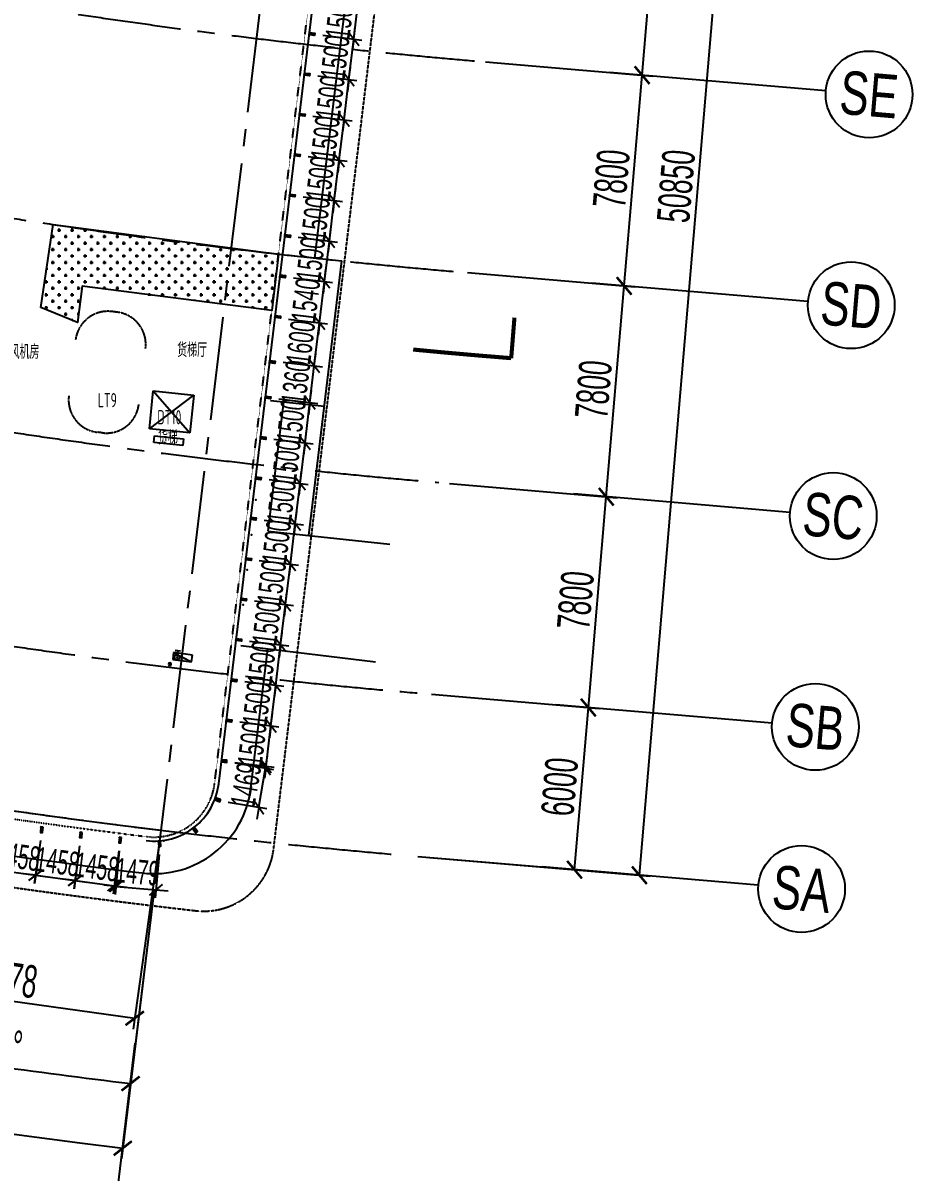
# Model space of a CAD drawing. Extents: x -668578 to 2331563, y -1202445 to 1620273.
# Drawn here: x 285044 to 317970, y 21545 to 63908 of the extents above; entities that cross this region are included whole.
import ezdxf
from ezdxf.enums import TextEntityAlignment as Align

# ---------------------------------------------------------------- set-up
doc = ezdxf.new("R2010")
doc.units = 0
for name, pattern in [('CENTER2', [28.575, 19.05, -3.175, 3.175, -3.175]), ('DASH', [0.35, 0.25, -0.1]), ('DOT2', [0.125, 0, -0.125])]:
    doc.linetypes.add(name, pattern=pattern)
doc.layers.get('0').update_dxf_attribs({"color": 8})
doc.layers.get('Defpoints').update_dxf_attribs({"color": 8})
for name, color, linetype in [('#标注', 8, 'Continuous'), ('#轴线', 8, 'CENTER2'), ('A-DIMS-150', 8, 'Continuous'), ('A-DIMS-200', 8, 'Continuous'), ('A-EVTR', 8, 'Continuous'), ('A-FLOR-OTLN', 8, 'DOT2'), ('A-HATH', 8, 'Continuous'), ('A-STRS', 8, 'Continuous'), ('A-WIND-FRAM', 8, 'Continuous'), ('DIM_SYMB', 8, 'Continuous'), ('STAIR', 8, 'Continuous'), ('外轮廓', 8, 'Continuous'), ('建-文字', 8, 'Continuous'), ('水-消防-消火栓', 8, 'Continuous'), ('水-消防-消火栓-标识', 8, 'Continuous')]:
    doc.layers.add(name, color=color, linetype=linetype)
doc.layers.add('水-修改20240624', color=8, linetype='Continuous', plot=False)
doc.styles.add('JHZX', font='jrs.shx', dxfattribs={"width": 0.6, "bigfont": 'jhz.shx'})
doc.styles.add('XD2008', font='xd-hzs.shx', dxfattribs={"width": 0.7, "bigfont": 'xd-hztxt.shx'})
doc.dimstyles.new('JZBZ-300', dxfattribs={"dimscale": 300, "dimtxt": 3, "dimasz": 1.5, "dimexe": 1, "dimexo": 1, "dimgap": 0.5, "dimtad": 1, "dimdec": 0, "dimdsep": 46, "dimtxsty": 'JHZX', "dimblk1": 'ARCHTICK', "dimblk2": 'ARCHTICK', "dimsah": 1, "dimcen": 0, "dimclrd": 1, "dimclre": 1, "dimclrt": 2, "dimazin": 2, "dimtfac": 1, "dimtdec": 0, "dimtix": 1, "dimtmove": 0, "dimatfit": 3, "dimfxl": 0, "dimtolj": 1, "dimlwd": -1, "dimlwe": -1, "dimarcsym": 0})
doc.dimstyles.new('JZBZ-400', dxfattribs={"dimscale": 400, "dimtxt": 3, "dimasz": 1.5, "dimexe": 1, "dimexo": 1, "dimgap": 0.5, "dimtad": 1, "dimdec": 0, "dimdsep": 46, "dimtxsty": 'JHZX', "dimblk1": 'ARCHTICK', "dimblk2": 'ARCHTICK', "dimsah": 1, "dimcen": 0, "dimclrd": 1, "dimclre": 1, "dimclrt": 2, "dimazin": 2, "dimtfac": 1, "dimtdec": 0, "dimtix": 1, "dimtmove": 0, "dimatfit": 3, "dimfxl": 0, "dimtolj": 1, "dimlwd": -1, "dimlwe": -1, "dimarcsym": 0})

# ---------------------------------------------------------------- blocks, each defined once
blk = doc.blocks.new('_ARCHTICK')
at = {"color": 0, "linetype": 'ByBlock', "const_width": 0.15}
blk.add_lwpolyline([(-0.5, -0.5), (0.5, 0.5)], dxfattribs=at)
blk = doc.blocks.new('*D2939')
at = {"layer": '#标注', "ltscale": 300, "transparency": 16777216}
for p, q in [((-1773, -1481), (-9342, -7863)), ((165914, -92056), (164727, -101884))]:
    blk.add_line(p, q, dxfattribs=at)
blk.add_arc((197092, 166179), 269610, 220.13382, 263.11563, dxfattribs=at)
at = {"layer": 'Defpoints', "color": 0, "ltscale": 300, "transparency": 16777216}
for p in [(197092, 166179), (-1467, -1224), (40380, -53208), (165962, -91659)]:
    blk.add_point(p, dxfattribs=at)
at = {"layer": '#标注', "ltscale": 300, "transparency": 16777216, "xscale": 600, "yscale": 600, "zscale": 600}
for p, rotation in [((-9036, -7605), 130.1338192809485), ((164775, -101487), 353.1156299250187)]:
    blk.add_blockref('_ARCHTICK', p, dxfattribs=dict(at, rotation=rotation))
at = {"layer": '#标注', "ltscale": 300, "transparency": 16777216, "insert": (69342, -70334), "char_height": 1200, "attachment_point": 5, "rotation": 331.6247, "style": 'JHZX'}
blk.add_mtext('\\A1;42.98°', dxfattribs=at)
blk = doc.blocks.new('*D2966')
at = {"layer": '#标注', "ltscale": 300, "transparency": 16777216}
for p, q in [((155745, -90624), (154553, -98028)), ((165914, -92056), (165015, -99502))]:
    blk.add_line(p, q, dxfattribs=at)
blk.add_arc((197092, 166179), 267210, 260.85343, 263.11563, dxfattribs=at)
at = {"layer": 'Defpoints', "color": 0, "ltscale": 300, "transparency": 16777216}
for p in [(197092, 166179), (155808, -90229), (165962, -91659), (158092, -98170)]:
    blk.add_point(p, dxfattribs=at)
at = {"layer": '#标注', "ltscale": 300, "transparency": 16777216, "xscale": 600, "yscale": 600, "zscale": 600}
for p, rotation in [((154616, -97633), 170.8534291851971), ((165063, -99104), 353.1156299250185)]:
    blk.add_blockref('_ARCHTICK', p, dxfattribs=dict(at, rotation=rotation))
at = {"layer": '#标注', "ltscale": 300, "transparency": 16777216, "insert": (159944, -97628), "char_height": 1200, "attachment_point": 5, "rotation": 351.9845, "style": 'JHZX'}
blk.add_mtext('\\A1;2.26°', dxfattribs=at)
blk = doc.blocks.new('*D2975')
at = {"layer": '#标注', "ltscale": 300, "transparency": 16777216}
for p, q in [((179960, -40061), (188529, -40789)), ((183823, -91423), (188130, -40755)), ((175652, -90728), (184221, -91457))]:
    blk.add_line(p, q, dxfattribs=at)
at = {"layer": 'Defpoints', "color": 0, "ltscale": 300, "transparency": 16777216}
for p in [(179561, -40027), (188130, -40755), (175254, -90694)]:
    blk.add_point(p, dxfattribs=at)
at = {"layer": '#标注', "ltscale": 300, "transparency": 16777216, "xscale": 600, "yscale": 600, "zscale": 600}
for p, rotation in [((188130, -40755), 85.14058418481615), ((183823, -91423), 265.1405841848161)]:
    blk.add_blockref('_ARCHTICK', p, dxfattribs=dict(at, rotation=rotation))
at = {"layer": '#标注', "ltscale": 300, "transparency": 16777216, "insert": (185179, -66021), "char_height": 1200, "attachment_point": 5, "rotation": 85.1406, "style": 'JHZX'}
blk.add_mtext('\\A1;50850', dxfattribs=at)
blk = doc.blocks.new('*D2951')
at = {"layer": '#标注', "ltscale": 300, "transparency": 16777216}
for p, q in [((176160, -84750), (182338, -85275)), ((181431, -91219), (181940, -85241)), ((175652, -90728), (181830, -91253))]:
    blk.add_line(p, q, dxfattribs=at)
at = {"layer": 'Defpoints', "color": 0, "ltscale": 300, "transparency": 16777216}
for p in [(175762, -84716), (181940, -85241), (175254, -90694)]:
    blk.add_point(p, dxfattribs=at)
at = {"layer": '#标注', "ltscale": 300, "transparency": 16777216, "xscale": 600, "yscale": 600, "zscale": 600}
for p, rotation in [((181940, -85241), 85.14058418481497), ((181431, -91219), 265.1405841848149)]:
    blk.add_blockref('_ARCHTICK', p, dxfattribs=dict(at, rotation=rotation))
at = {"layer": '#标注', "ltscale": 300, "transparency": 16777216, "insert": (180888, -88162), "char_height": 1200, "attachment_point": 5, "rotation": 85.1406, "style": 'JHZX'}
blk.add_mtext('\\A1;6000', dxfattribs=at)
blk = doc.blocks.new('*D2952')
at = {"layer": '#标注', "ltscale": 300, "transparency": 16777216}
for p, q in [((176821, -76978), (182999, -77503)), ((181940, -85241), (182600, -77469)), ((176160, -84750), (182338, -85275))]:
    blk.add_line(p, q, dxfattribs=at)
at = {"layer": 'Defpoints', "color": 0, "ltscale": 300, "transparency": 16777216}
for p in [(176423, -76944), (182600, -77469), (175762, -84716)]:
    blk.add_point(p, dxfattribs=at)
at = {"layer": '#标注', "ltscale": 300, "transparency": 16777216, "xscale": 600, "yscale": 600, "zscale": 600}
for p, rotation in [((182600, -77469), 85.14058418481686), ((181940, -85241), 265.1405841848168)]:
    blk.add_blockref('_ARCHTICK', p, dxfattribs=dict(at, rotation=rotation))
at = {"layer": '#标注', "ltscale": 300, "transparency": 16777216, "insert": (181473, -81287), "char_height": 1200, "attachment_point": 5, "rotation": 85.1406, "style": 'JHZX'}
blk.add_mtext('\\A1;7800', dxfattribs=at)
blk = doc.blocks.new('*D2953')
at = {"layer": '#标注', "ltscale": 300, "transparency": 16777216}
for p, q in [((177482, -69206), (183660, -69731)), ((182600, -77469), (183261, -69697)), ((176821, -76978), (182999, -77503))]:
    blk.add_line(p, q, dxfattribs=at)
at = {"layer": 'Defpoints', "color": 0, "ltscale": 300, "transparency": 16777216}
for p in [(177083, -69172), (183261, -69697), (176423, -76944)]:
    blk.add_point(p, dxfattribs=at)
at = {"layer": '#标注', "ltscale": 300, "transparency": 16777216, "xscale": 600, "yscale": 600, "zscale": 600}
for p, rotation in [((183261, -69697), 85.1405841848153), ((182600, -77469), 265.1405841848153)]:
    blk.add_blockref('_ARCHTICK', p, dxfattribs=dict(at, rotation=rotation))
at = {"layer": '#标注', "ltscale": 300, "transparency": 16777216, "insert": (182134, -73515), "char_height": 1200, "attachment_point": 5, "rotation": 85.1406, "style": 'JHZX'}
blk.add_mtext('\\A1;7800', dxfattribs=at)
blk = doc.blocks.new('*D2954')
at = {"layer": '#标注', "ltscale": 300, "transparency": 16777216}
for p, q in [((178143, -61434), (184320, -61959)), ((183261, -69697), (183922, -61925)), ((177482, -69206), (183660, -69731))]:
    blk.add_line(p, q, dxfattribs=at)
at = {"layer": 'Defpoints', "color": 0, "ltscale": 300, "transparency": 16777216}
for p in [(177744, -61400), (183922, -61925), (177083, -69172)]:
    blk.add_point(p, dxfattribs=at)
at = {"layer": '#标注', "ltscale": 300, "transparency": 16777216, "xscale": 600, "yscale": 600, "zscale": 600}
for p, rotation in [((183922, -61925), 85.14058418481672), ((183261, -69697), 265.1405841848167)]:
    blk.add_blockref('_ARCHTICK', p, dxfattribs=dict(at, rotation=rotation))
at = {"layer": '#标注', "ltscale": 300, "transparency": 16777216, "insert": (182794, -65743), "char_height": 1200, "attachment_point": 5, "rotation": 85.1406, "style": 'JHZX'}
blk.add_mtext('\\A1;7800', dxfattribs=at)
blk = doc.blocks.new('*D2955')
at = {"layer": '#标注', "ltscale": 300, "transparency": 16777216}
for p, q in [((178803, -53662), (184981, -54187)), ((183922, -61925), (184583, -54153)), ((178143, -61434), (184320, -61959))]:
    blk.add_line(p, q, dxfattribs=at)
at = {"layer": 'Defpoints', "color": 0, "ltscale": 300, "transparency": 16777216}
for p in [(178405, -53628), (184583, -54153), (177744, -61400)]:
    blk.add_point(p, dxfattribs=at)
at = {"layer": '#标注', "ltscale": 300, "transparency": 16777216, "xscale": 600, "yscale": 600, "zscale": 600}
for p, rotation in [((184583, -54153), 85.14058418481656), ((183922, -61925), 265.1405841848165)]:
    blk.add_blockref('_ARCHTICK', p, dxfattribs=dict(at, rotation=rotation))
at = {"layer": '#标注', "ltscale": 300, "transparency": 16777216, "insert": (183455, -57971), "char_height": 1200, "attachment_point": 5, "rotation": 85.1406, "style": 'JHZX'}
blk.add_mtext('\\A1;7800', dxfattribs=at)
blk = doc.blocks.new('*U2924')
at = {"linetype": 'ByBlock'}
blk.add_line((0, -20), (0, 0), dxfattribs=at)
blk.add_circle((0, -24), 4, dxfattribs=at)
at = {"color": 253, "linetype": 'ByBlock', "style": 'JHZX', "width": 0.75}
blk.add_attdef('AXES', text='', height=4, dxfattribs=at).set_placement((0, -24), align=Align.MIDDLE_CENTER)
blk = doc.blocks.new('*U2976')
at = {"linetype": 'ByBlock'}
blk.add_line((20, 0), (0, 0), dxfattribs=at)
blk.add_circle((24, 0), 4, dxfattribs=at)
at = {"color": 253, "linetype": 'ByBlock', "style": 'JHZX', "width": 0.75}
blk.add_attdef('AXES', text='', height=4, dxfattribs=at).set_placement((24, 0), align=Align.MIDDLE_CENTER)
blk = doc.blocks.new('*D3016')
at = {"layer": '#标注', "transparency": 16777216}
for p, q in [((1554, -79823), (577, -86758)), ((11632, -81243), (10656, -88177)), ((633, -86362), (10712, -87781))]:
    blk.add_line(p, q, dxfattribs=at)
at = {"layer": 'Defpoints', "color": 0, "transparency": 16777216}
for p in [(1609, -79427), (11688, -80847), (10712, -87781)]:
    blk.add_point(p, dxfattribs=at)
at = {"layer": '#标注', "transparency": 16777216, "xscale": 600, "yscale": 600, "zscale": 600}
for p, rotation in [((633, -86362), 171.9845309758425), ((10712, -87781), 351.9845309758425)]:
    blk.add_blockref('_ARCHTICK', p, dxfattribs=dict(at, rotation=rotation))
at = {"layer": '#标注', "transparency": 16777216, "insert": (5784, -86279), "char_height": 1200, "attachment_point": 5, "rotation": 351.9845, "style": 'JHZX'}
blk.add_mtext('\\A1;10178', dxfattribs=at)
blk = doc.blocks.new('*D2756')
at = {"layer": '#标注', "color": 1, "ltscale": 300, "transparency": 16777216}
for p, q in [((284241, 33969), (284019, 32391)), ((285685, 33766), (285462, 32188)), ((284061, 32688), (283615, 32751)), ((284061, 32688), (285504, 32485)), ((285504, 32485), (285950, 32422))]:
    blk.add_line(p, q, dxfattribs=at)
at = {"layer": 'Defpoints', "color": 0, "ltscale": 300, "transparency": 16777216}
for p in [(284283, 34266), (285726, 34063), (285504, 32485)]:
    blk.add_point(p, dxfattribs=at)
at = {"layer": '#标注', "color": 1, "ltscale": 300, "transparency": 16777216, "xscale": 450, "yscale": 450, "zscale": 450}
for p, rotation in [((284061, 32688), 351.9849536487006), ((285504, 32485), 171.9849536487006)]:
    blk.add_blockref('_ARCHTICK', p, dxfattribs=dict(at, rotation=rotation))
at = {"layer": '#标注', "color": 2, "ltscale": 300, "transparency": 16777216, "insert": (284866, 33181), "char_height": 900, "attachment_point": 5, "rotation": 351.985, "style": 'JHZX'}
blk.add_mtext('\\A1;1458', dxfattribs=at)
blk = doc.blocks.new('*D2757')
at = {"layer": '#标注', "color": 1, "ltscale": 300, "transparency": 16777216}
for p, q in [((285687, 33766), (285473, 32186)), ((287131, 33571), (286918, 31991)), ((285513, 32484), (285067, 32544)), ((285513, 32484), (286958, 32289)), ((286958, 32289), (287404, 32228))]:
    blk.add_line(p, q, dxfattribs=at)
at = {"layer": 'Defpoints', "color": 0, "ltscale": 300, "transparency": 16777216}
for p in [(285727, 34063), (287171, 33868), (286958, 32289)]:
    blk.add_point(p, dxfattribs=at)
at = {"layer": '#标注', "color": 1, "ltscale": 300, "transparency": 16777216, "xscale": 450, "yscale": 450, "zscale": 450}
for p, rotation in [((285513, 32484), 352.308177332446), ((286958, 32289), 172.308177332446)]:
    blk.add_blockref('_ARCHTICK', p, dxfattribs=dict(at, rotation=rotation))
at = {"layer": '#标注', "color": 2, "ltscale": 300, "transparency": 16777216, "insert": (286316, 32981), "char_height": 900, "attachment_point": 5, "rotation": 352.3082, "style": 'JHZX'}
blk.add_mtext('\\A1;1458', dxfattribs=at)
blk = doc.blocks.new('*D2758')
at = {"layer": '#标注', "color": 1, "ltscale": 300, "transparency": 16777216}
for p, q in [((287133, 33571), (286929, 31990)), ((288579, 33384), (288374, 31803)), ((286967, 32287), (286521, 32345)), ((286967, 32287), (288413, 32100)), ((288413, 32100), (288859, 32043))]:
    blk.add_line(p, q, dxfattribs=at)
at = {"layer": 'Defpoints', "color": 0, "ltscale": 300, "transparency": 16777216}
for p in [(287172, 33868), (288617, 33681), (288413, 32100)]:
    blk.add_point(p, dxfattribs=at)
at = {"layer": '#标注', "color": 1, "ltscale": 300, "transparency": 16777216, "xscale": 450, "yscale": 450, "zscale": 450}
for p, rotation in [((286967, 32287), 352.6314010161909), ((288413, 32100), 172.6314010161909)]:
    blk.add_blockref('_ARCHTICK', p, dxfattribs=dict(at, rotation=rotation))
at = {"layer": '#标注', "color": 2, "ltscale": 300, "transparency": 16777216, "insert": (287767, 32789), "char_height": 900, "attachment_point": 5, "rotation": 352.6314, "style": 'JHZX'}
blk.add_mtext('\\A1;1458', dxfattribs=at)
blk = doc.blocks.new('*D2759')
at = {"layer": '#标注', "color": 1, "ltscale": 300, "transparency": 16777216}
for p, q in [((288589, 33383), (288449, 31777)), ((290062, 33254), (289922, 31649)), ((288475, 32076), (288026, 32115)), ((288475, 32076), (289948, 31948)), ((289948, 31948), (290396, 31909))]:
    blk.add_line(p, q, dxfattribs=at)
at = {"layer": 'Defpoints', "color": 0, "ltscale": 300, "transparency": 16777216}
for p in [(288615, 33681), (290088, 33553), (289948, 31948)]:
    blk.add_point(p, dxfattribs=at)
at = {"layer": '#标注', "color": 1, "ltscale": 300, "transparency": 16777216, "xscale": 450, "yscale": 450, "zscale": 450}
for p, rotation in [((288475, 32076), 355.0111843955185), ((289948, 31948), 175.0111843955184)]:
    blk.add_blockref('_ARCHTICK', p, dxfattribs=dict(at, rotation=rotation))
at = {"layer": '#标注', "color": 2, "ltscale": 300, "transparency": 16777216, "insert": (289263, 32610), "char_height": 900, "attachment_point": 5, "rotation": 355.0112, "style": 'JHZX'}
blk.add_mtext('\\A1;1479', dxfattribs=at)
blk = doc.blocks.new('*D2762')
at = {"layer": '#标注', "color": 1, "ltscale": 300, "transparency": 16777216}
for p, q in [((293985, 36440), (294061, 36884)), ((292857, 36633), (294281, 36390)), ((293738, 34992), (293985, 36440)), ((292609, 35186), (294033, 34942)), ((293738, 34992), (293662, 34549))]:
    blk.add_line(p, q, dxfattribs=at)
at = {"layer": 'Defpoints', "color": 0, "ltscale": 300, "transparency": 16777216}
for p in [(292561, 36684), (293985, 36440), (292313, 35236)]:
    blk.add_point(p, dxfattribs=at)
at = {"layer": '#标注', "color": 1, "ltscale": 300, "transparency": 16777216, "xscale": 450, "yscale": 450, "zscale": 450}
for p, rotation in [((293985, 36440), 260.2883181062754), ((293738, 34992), 80.28831810627541)]:
    blk.add_blockref('_ARCHTICK', p, dxfattribs=dict(at, rotation=rotation))
at = {"layer": '#标注', "color": 2, "ltscale": 300, "transparency": 16777216, "insert": (293270, 35817), "char_height": 900, "attachment_point": 5, "rotation": 80.2883, "style": 'JHZX'}
blk.add_mtext('\\A1;1469', dxfattribs=at)
blk = doc.blocks.new('*D2763')
at = {"layer": '#标注', "color": 1, "ltscale": 300, "transparency": 16777216}
for p, q in [((293039, 38137), (294482, 37963)), ((294185, 37999), (294239, 38445)), ((294005, 36510), (294185, 37999)), ((292859, 36648), (294303, 36474)), ((294005, 36510), (293951, 36063))]:
    blk.add_line(p, q, dxfattribs=at)
at = {"layer": 'Defpoints', "color": 0, "ltscale": 300, "transparency": 16777216}
for p in [(292741, 38173), (294185, 37999), (292561, 36684)]:
    blk.add_point(p, dxfattribs=at)
at = {"layer": '#标注', "color": 1, "ltscale": 300, "transparency": 16777216, "xscale": 450, "yscale": 450, "zscale": 450}
for p, rotation in [((294185, 37999), 263.1156299277422), ((294005, 36510), 83.11562992774219)]:
    blk.add_blockref('_ARCHTICK', p, dxfattribs=dict(at, rotation=rotation))
at = {"layer": '#标注', "color": 2, "ltscale": 300, "transparency": 16777216, "insert": (293499, 37326), "char_height": 900, "attachment_point": 5, "rotation": 83.1156, "style": 'JHZX'}
blk.add_mtext('\\A1;1500', dxfattribs=at)
blk = doc.blocks.new('*D2764')
at = {"layer": '#标注', "color": 1, "ltscale": 300, "transparency": 16777216}
for p, q in [((294364, 39488), (294418, 39935)), ((293218, 39626), (294662, 39452)), ((294185, 37999), (294364, 39488)), ((293039, 38137), (294482, 37963)), ((294185, 37999), (294131, 37552))]:
    blk.add_line(p, q, dxfattribs=at)
at = {"layer": 'Defpoints', "color": 0, "ltscale": 300, "transparency": 16777216}
for p in [(292921, 39662), (294364, 39488), (292741, 38173)]:
    blk.add_point(p, dxfattribs=at)
at = {"layer": '#标注', "color": 1, "ltscale": 300, "transparency": 16777216, "xscale": 450, "yscale": 450, "zscale": 450}
for p, rotation in [((294364, 39488), 263.1156299277422), ((294185, 37999), 83.11562992774219)]:
    blk.add_blockref('_ARCHTICK', p, dxfattribs=dict(at, rotation=rotation))
at = {"layer": '#标注', "color": 2, "ltscale": 300, "transparency": 16777216, "insert": (293679, 38815), "char_height": 900, "attachment_point": 5, "rotation": 83.1156, "style": 'JHZX'}
blk.add_mtext('\\A1;1500', dxfattribs=at)
blk = doc.blocks.new('*D2765')
at = {"layer": '#标注', "color": 1, "ltscale": 300, "transparency": 16777216}
for p, q in [((293398, 41115), (294842, 40941)), ((294544, 40977), (294598, 41424)), ((294364, 39488), (294544, 40977)), ((293218, 39626), (294662, 39452)), ((294364, 39488), (294311, 39041))]:
    blk.add_line(p, q, dxfattribs=at)
at = {"layer": 'Defpoints', "color": 0, "ltscale": 300, "transparency": 16777216}
for p in [(293100, 41151), (294544, 40977), (292921, 39662)]:
    blk.add_point(p, dxfattribs=at)
at = {"layer": '#标注', "color": 1, "ltscale": 300, "transparency": 16777216, "xscale": 450, "yscale": 450, "zscale": 450}
for p, rotation in [((294544, 40977), 263.1156299277422), ((294364, 39488), 83.11562992774219)]:
    blk.add_blockref('_ARCHTICK', p, dxfattribs=dict(at, rotation=rotation))
at = {"layer": '#标注', "color": 2, "ltscale": 300, "transparency": 16777216, "insert": (293859, 40304), "char_height": 900, "attachment_point": 5, "rotation": 83.1156, "style": 'JHZX'}
blk.add_mtext('\\A1;1500', dxfattribs=at)
blk = doc.blocks.new('*D2766')
at = {"layer": '#标注', "color": 1, "ltscale": 300, "transparency": 16777216}
for p, q in [((294724, 42466), (294778, 42913)), ((293578, 42605), (295022, 42430)), ((294544, 40977), (294724, 42466)), ((293398, 41115), (294842, 40941)), ((294544, 40977), (294490, 40530))]:
    blk.add_line(p, q, dxfattribs=at)
at = {"layer": 'Defpoints', "color": 0, "ltscale": 300, "transparency": 16777216}
for p in [(293280, 42641), (294724, 42466), (293100, 41151)]:
    blk.add_point(p, dxfattribs=at)
at = {"layer": '#标注', "color": 1, "ltscale": 300, "transparency": 16777216, "xscale": 450, "yscale": 450, "zscale": 450}
for p, rotation in [((294724, 42466), 263.1156299277422), ((294544, 40977), 83.11562992774219)]:
    blk.add_blockref('_ARCHTICK', p, dxfattribs=dict(at, rotation=rotation))
at = {"layer": '#标注', "color": 2, "ltscale": 300, "transparency": 16777216, "insert": (294038, 41794), "char_height": 900, "attachment_point": 5, "rotation": 83.1156, "style": 'JHZX'}
blk.add_mtext('\\A1;1500', dxfattribs=at)
blk = doc.blocks.new('*D2767')
at = {"layer": '#标注', "color": 1, "ltscale": 300, "transparency": 16777216}
for p, q in [((293758, 44094), (295202, 43920)), ((294904, 43955), (294958, 44402)), ((294724, 42466), (294904, 43955)), ((293578, 42605), (295022, 42430)), ((294724, 42466), (294670, 42020))]:
    blk.add_line(p, q, dxfattribs=at)
at = {"layer": 'Defpoints', "color": 0, "ltscale": 300, "transparency": 16777216}
for p in [(293460, 44130), (294904, 43955), (293280, 42641)]:
    blk.add_point(p, dxfattribs=at)
at = {"layer": '#标注', "color": 1, "ltscale": 300, "transparency": 16777216, "xscale": 450, "yscale": 450, "zscale": 450}
for p, rotation in [((294904, 43955), 263.1156299277422), ((294724, 42466), 83.11562992774219)]:
    blk.add_blockref('_ARCHTICK', p, dxfattribs=dict(at, rotation=rotation))
at = {"layer": '#标注', "color": 2, "ltscale": 300, "transparency": 16777216, "insert": (294218, 43283), "char_height": 900, "attachment_point": 5, "rotation": 83.1156, "style": 'JHZX'}
blk.add_mtext('\\A1;1500', dxfattribs=at)
blk = doc.blocks.new('*D2768')
at = {"layer": '#标注', "color": 1, "ltscale": 300, "transparency": 16777216}
for p, q in [((295084, 45445), (295138, 45891)), ((293938, 45583), (295381, 45409)), ((294904, 43955), (295084, 45445)), ((293758, 44094), (295202, 43920)), ((294904, 43955), (294850, 43509))]:
    blk.add_line(p, q, dxfattribs=at)
at = {"layer": 'Defpoints', "color": 0, "ltscale": 300, "transparency": 16777216}
for p in [(293640, 45619), (295084, 45445), (293460, 44130)]:
    blk.add_point(p, dxfattribs=at)
at = {"layer": '#标注', "color": 1, "ltscale": 300, "transparency": 16777216, "xscale": 450, "yscale": 450, "zscale": 450}
for p, rotation in [((295084, 45445), 263.1156299277422), ((294904, 43955), 83.11562992774219)]:
    blk.add_blockref('_ARCHTICK', p, dxfattribs=dict(at, rotation=rotation))
at = {"layer": '#标注', "color": 2, "ltscale": 300, "transparency": 16777216, "insert": (294398, 44772), "char_height": 900, "attachment_point": 5, "rotation": 83.1156, "style": 'JHZX'}
blk.add_mtext('\\A1;1500', dxfattribs=at)
blk = doc.blocks.new('*D2769')
at = {"layer": '#标注', "color": 1, "ltscale": 300, "transparency": 16777216}
for p, q in [((294117, 47072), (295561, 46898)), ((295263, 46934), (295317, 47381)), ((295084, 45445), (295263, 46934)), ((293938, 45583), (295381, 45409)), ((295084, 45445), (295030, 44998))]:
    blk.add_line(p, q, dxfattribs=at)
at = {"layer": 'Defpoints', "color": 0, "ltscale": 300, "transparency": 16777216}
for p in [(293820, 47108), (295263, 46934), (293640, 45619)]:
    blk.add_point(p, dxfattribs=at)
at = {"layer": '#标注', "color": 1, "ltscale": 300, "transparency": 16777216, "xscale": 450, "yscale": 450, "zscale": 450}
for p, rotation in [((295263, 46934), 263.1156299277422), ((295084, 45445), 83.11562992774219)]:
    blk.add_blockref('_ARCHTICK', p, dxfattribs=dict(at, rotation=rotation))
at = {"layer": '#标注', "color": 2, "ltscale": 300, "transparency": 16777216, "insert": (294578, 46261), "char_height": 900, "attachment_point": 5, "rotation": 83.1156, "style": 'JHZX'}
blk.add_mtext('\\A1;1500', dxfattribs=at)
blk = doc.blocks.new('*D2770')
at = {"layer": '#标注', "color": 1, "ltscale": 300, "transparency": 16777216}
for p, q in [((295443, 48423), (295497, 48870)), ((294297, 48561), (295741, 48387)), ((295263, 46934), (295443, 48423)), ((294117, 47072), (295561, 46898)), ((295263, 46934), (295210, 46487))]:
    blk.add_line(p, q, dxfattribs=at)
at = {"layer": 'Defpoints', "color": 0, "ltscale": 300, "transparency": 16777216}
for p in [(293999, 48597), (295443, 48423), (293820, 47108)]:
    blk.add_point(p, dxfattribs=at)
at = {"layer": '#标注', "color": 1, "ltscale": 300, "transparency": 16777216, "xscale": 450, "yscale": 450, "zscale": 450}
for p, rotation in [((295443, 48423), 263.1156299277422), ((295263, 46934), 83.11562992774219)]:
    blk.add_blockref('_ARCHTICK', p, dxfattribs=dict(at, rotation=rotation))
at = {"layer": '#标注', "color": 2, "ltscale": 300, "transparency": 16777216, "insert": (294758, 47750), "char_height": 900, "attachment_point": 5, "rotation": 83.1156, "style": 'JHZX'}
blk.add_mtext('\\A1;1500', dxfattribs=at)
blk = doc.blocks.new('*D2771')
at = {"layer": '#标注', "color": 1, "ltscale": 300, "transparency": 16777216}
for p, q in [((294477, 50051), (295921, 49876)), ((295623, 49912), (295677, 50359)), ((295443, 48423), (295623, 49912)), ((294297, 48561), (295741, 48387)), ((295443, 48423), (295389, 47976))]:
    blk.add_line(p, q, dxfattribs=at)
at = {"layer": 'Defpoints', "color": 0, "ltscale": 300, "transparency": 16777216}
for p in [(294179, 50087), (295623, 49912), (293999, 48597)]:
    blk.add_point(p, dxfattribs=at)
at = {"layer": '#标注', "color": 1, "ltscale": 300, "transparency": 16777216, "xscale": 450, "yscale": 450, "zscale": 450}
for p, rotation in [((295623, 49912), 263.1156299277422), ((295443, 48423), 83.11562992774219)]:
    blk.add_blockref('_ARCHTICK', p, dxfattribs=dict(at, rotation=rotation))
at = {"layer": '#标注', "color": 2, "ltscale": 300, "transparency": 16777216, "insert": (294937, 49240), "char_height": 900, "attachment_point": 5, "rotation": 83.1156, "style": 'JHZX'}
blk.add_mtext('\\A1;1500', dxfattribs=at)
blk = doc.blocks.new('*D2772')
at = {"layer": '#标注', "color": 1, "ltscale": 300, "transparency": 16777216}
for p, q in [((295786, 51263), (295840, 51709)), ((294640, 51401), (296084, 51227)), ((295623, 49912), (295786, 51263)), ((294477, 50051), (295921, 49876)), ((295623, 49912), (295569, 49465))]:
    blk.add_line(p, q, dxfattribs=at)
at = {"layer": 'Defpoints', "color": 0, "ltscale": 300, "transparency": 16777216}
for p in [(294342, 51437), (295786, 51263), (294179, 50087)]:
    blk.add_point(p, dxfattribs=at)
at = {"layer": '#标注', "color": 1, "ltscale": 300, "transparency": 16777216, "xscale": 450, "yscale": 450, "zscale": 450}
for p, rotation in [((295786, 51263), 263.1156299280182), ((295623, 49912), 83.11562992801821)]:
    blk.add_blockref('_ARCHTICK', p, dxfattribs=dict(at, rotation=rotation))
at = {"layer": '#标注', "color": 2, "ltscale": 300, "transparency": 16777216, "insert": (295109, 50659), "char_height": 900, "attachment_point": 5, "rotation": 83.1156, "style": 'JHZX'}
blk.add_mtext('\\A1;1360', dxfattribs=at)
blk = doc.blocks.new('*D2773')
at = {"layer": '#标注', "color": 1, "ltscale": 300, "transparency": 16777216}
for p, q in [((294832, 52989), (296276, 52815)), ((295786, 51262), (295978, 52851)), ((294640, 51401), (296084, 51227))]:
    blk.add_line(p, q, dxfattribs=at)
at = {"layer": 'Defpoints', "color": 0, "ltscale": 300, "transparency": 16777216}
for p in [(294534, 53025), (295978, 52851), (294342, 51437)]:
    blk.add_point(p, dxfattribs=at)
at = {"layer": '#标注', "color": 1, "ltscale": 300, "transparency": 16777216, "xscale": 450, "yscale": 450, "zscale": 450}
for p, rotation in [((295978, 52851), 83.1142099256178), ((295786, 51262), 263.1142099256178)]:
    blk.add_blockref('_ARCHTICK', p, dxfattribs=dict(at, rotation=rotation))
at = {"layer": '#标注', "color": 2, "ltscale": 300, "transparency": 16777216, "insert": (295286, 52129), "char_height": 900, "attachment_point": 5, "rotation": 83.1142, "style": 'JHZX'}
blk.add_mtext('\\A1;1600', dxfattribs=at)
blk = doc.blocks.new('*D2774')
at = {"layer": '#标注', "color": 1, "ltscale": 300, "transparency": 16777216}
for p, q in [((296162, 54380), (296216, 54827)), ((295016, 54518), (296460, 54344)), ((295978, 52851), (296162, 54380)), ((294832, 52989), (296276, 52815)), ((295978, 52851), (295924, 52404))]:
    blk.add_line(p, q, dxfattribs=at)
at = {"layer": 'Defpoints', "color": 0, "ltscale": 300, "transparency": 16777216}
for p in [(294719, 54554), (296162, 54380), (294534, 53025)]:
    blk.add_point(p, dxfattribs=at)
at = {"layer": '#标注', "color": 1, "ltscale": 300, "transparency": 16777216, "xscale": 450, "yscale": 450, "zscale": 450}
for p, rotation in [((296162, 54380), 263.1171053504258), ((295978, 52851), 83.11710535042582)]:
    blk.add_blockref('_ARCHTICK', p, dxfattribs=dict(at, rotation=rotation))
at = {"layer": '#标注', "color": 2, "ltscale": 300, "transparency": 16777216, "insert": (295474, 53687), "char_height": 900, "attachment_point": 5, "rotation": 83.1171, "style": 'JHZX'}
blk.add_mtext('\\A1;1540', dxfattribs=at)
blk = doc.blocks.new('*D2775')
at = {"layer": '#标注', "color": 1, "ltscale": 300, "transparency": 16777216}
for p, q in [((295196, 56007), (296640, 55833)), ((296342, 55869), (296396, 56316)), ((296162, 54380), (296342, 55869)), ((295016, 54518), (296460, 54344)), ((296162, 54380), (296108, 53933))]:
    blk.add_line(p, q, dxfattribs=at)
at = {"layer": 'Defpoints', "color": 0, "ltscale": 300, "transparency": 16777216}
for p in [(294898, 56043), (296342, 55869), (294719, 54554)]:
    blk.add_point(p, dxfattribs=at)
at = {"layer": '#标注', "color": 1, "ltscale": 300, "transparency": 16777216, "xscale": 450, "yscale": 450, "zscale": 450}
for p, rotation in [((296342, 55869), 263.1156299277422), ((296162, 54380), 83.11562992774219)]:
    blk.add_blockref('_ARCHTICK', p, dxfattribs=dict(at, rotation=rotation))
at = {"layer": '#标注', "color": 2, "ltscale": 300, "transparency": 16777216, "insert": (295657, 55196), "char_height": 900, "attachment_point": 5, "rotation": 83.1156, "style": 'JHZX'}
blk.add_mtext('\\A1;1500', dxfattribs=at)
blk = doc.blocks.new('*D2776')
at = {"layer": '#标注', "color": 1, "ltscale": 300, "transparency": 16777216}
for p, q in [((296522, 57358), (296576, 57805)), ((295376, 57497), (296820, 57322)), ((296342, 55869), (296522, 57358)), ((295196, 56007), (296640, 55833)), ((296342, 55869), (296288, 55422))]:
    blk.add_line(p, q, dxfattribs=at)
at = {"layer": 'Defpoints', "color": 0, "ltscale": 300, "transparency": 16777216}
for p in [(295078, 57532), (296522, 57358), (294898, 56043)]:
    blk.add_point(p, dxfattribs=at)
at = {"layer": '#标注', "color": 1, "ltscale": 300, "transparency": 16777216, "xscale": 450, "yscale": 450, "zscale": 450}
for p, rotation in [((296522, 57358), 263.1156299277422), ((296342, 55869), 83.11562992774219)]:
    blk.add_blockref('_ARCHTICK', p, dxfattribs=dict(at, rotation=rotation))
at = {"layer": '#标注', "color": 2, "ltscale": 300, "transparency": 16777216, "insert": (295836, 56685), "char_height": 900, "attachment_point": 5, "rotation": 83.1156, "style": 'JHZX'}
blk.add_mtext('\\A1;1500', dxfattribs=at)
blk = doc.blocks.new('*D2777')
at = {"layer": '#标注', "color": 1, "ltscale": 300, "transparency": 16777216}
for p, q in [((295556, 58986), (297000, 58811)), ((296702, 58847), (296756, 59294)), ((296522, 57358), (296702, 58847)), ((295376, 57497), (296820, 57322)), ((296522, 57358), (296468, 56911))]:
    blk.add_line(p, q, dxfattribs=at)
at = {"layer": 'Defpoints', "color": 0, "ltscale": 300, "transparency": 16777216}
for p in [(295258, 59022), (296702, 58847), (295078, 57532)]:
    blk.add_point(p, dxfattribs=at)
at = {"layer": '#标注', "color": 1, "ltscale": 300, "transparency": 16777216, "xscale": 450, "yscale": 450, "zscale": 450}
for p, rotation in [((296702, 58847), 263.1156299277422), ((296522, 57358), 83.11562992774219)]:
    blk.add_blockref('_ARCHTICK', p, dxfattribs=dict(at, rotation=rotation))
at = {"layer": '#标注', "color": 2, "ltscale": 300, "transparency": 16777216, "insert": (296016, 58175), "char_height": 900, "attachment_point": 5, "rotation": 83.1156, "style": 'JHZX'}
blk.add_mtext('\\A1;1500', dxfattribs=at)
blk = doc.blocks.new('*D2778')
at = {"layer": '#标注', "color": 1, "ltscale": 300, "transparency": 16777216}
for p, q in [((296882, 60337), (296936, 60783)), ((295736, 60475), (297179, 60301)), ((296702, 58847), (296882, 60337)), ((295556, 58986), (297000, 58811)), ((296702, 58847), (296648, 58401))]:
    blk.add_line(p, q, dxfattribs=at)
at = {"layer": 'Defpoints', "color": 0, "ltscale": 300, "transparency": 16777216}
for p in [(295438, 60511), (296882, 60337), (295258, 59022)]:
    blk.add_point(p, dxfattribs=at)
at = {"layer": '#标注', "color": 1, "ltscale": 300, "transparency": 16777216, "xscale": 450, "yscale": 450, "zscale": 450}
for p, rotation in [((296882, 60337), 263.1156299277422), ((296702, 58847), 83.11562992774219)]:
    blk.add_blockref('_ARCHTICK', p, dxfattribs=dict(at, rotation=rotation))
at = {"layer": '#标注', "color": 2, "ltscale": 300, "transparency": 16777216, "insert": (296196, 59664), "char_height": 900, "attachment_point": 5, "rotation": 83.1156, "style": 'JHZX'}
blk.add_mtext('\\A1;1500', dxfattribs=at)
blk = doc.blocks.new('*D2779')
at = {"layer": '#标注', "color": 1, "ltscale": 300, "transparency": 16777216}
for p, q in [((295915, 61964), (297359, 61790)), ((297061, 61826), (297115, 62272)), ((296882, 60337), (297061, 61826)), ((295736, 60475), (297179, 60301)), ((296882, 60337), (296828, 59890))]:
    blk.add_line(p, q, dxfattribs=at)
at = {"layer": 'Defpoints', "color": 0, "ltscale": 300, "transparency": 16777216}
for p in [(295618, 62000), (297061, 61826), (295438, 60511)]:
    blk.add_point(p, dxfattribs=at)
at = {"layer": '#标注', "color": 1, "ltscale": 300, "transparency": 16777216, "xscale": 450, "yscale": 450, "zscale": 450}
for p, rotation in [((297061, 61826), 263.1156299277422), ((296882, 60337), 83.11562992774219)]:
    blk.add_blockref('_ARCHTICK', p, dxfattribs=dict(at, rotation=rotation))
at = {"layer": '#标注', "color": 2, "ltscale": 300, "transparency": 16777216, "insert": (296376, 61153), "char_height": 900, "attachment_point": 5, "rotation": 83.1156, "style": 'JHZX'}
blk.add_mtext('\\A1;1500', dxfattribs=at)
blk = doc.blocks.new('*D2780')
at = {"layer": '#标注', "color": 1, "ltscale": 300, "transparency": 16777216}
for p, q in [((297241, 63315), (297295, 63762)), ((296095, 63453), (297539, 63279)), ((297061, 61826), (297241, 63315)), ((295915, 61964), (297359, 61790)), ((297061, 61826), (297007, 61379))]:
    blk.add_line(p, q, dxfattribs=at)
at = {"layer": 'Defpoints', "color": 0, "ltscale": 300, "transparency": 16777216}
for p in [(295797, 63489), (297241, 63315), (295618, 62000)]:
    blk.add_point(p, dxfattribs=at)
at = {"layer": '#标注', "color": 1, "ltscale": 300, "transparency": 16777216, "xscale": 450, "yscale": 450, "zscale": 450}
for p, rotation in [((297241, 63315), 263.1156299277422), ((297061, 61826), 83.11562992774219)]:
    blk.add_blockref('_ARCHTICK', p, dxfattribs=dict(at, rotation=rotation))
at = {"layer": '#标注', "color": 2, "ltscale": 300, "transparency": 16777216, "insert": (296556, 62642), "char_height": 900, "attachment_point": 5, "rotation": 83.1156, "style": 'JHZX'}
blk.add_mtext('\\A1;1500', dxfattribs=at)
blk = doc.blocks.new('*D2781')
at = {"layer": '#标注', "color": 1, "ltscale": 300, "transparency": 16777216}
for p, q in [((297421, 64804), (297475, 65251)), ((296275, 64942), (297719, 64768)), ((297241, 63315), (297421, 64804)), ((296095, 63453), (297539, 63279)), ((297241, 63315), (297187, 62868))]:
    blk.add_line(p, q, dxfattribs=at)
at = {"layer": 'Defpoints', "color": 0, "ltscale": 300, "transparency": 16777216}
for p in [(295977, 64978), (297421, 64804), (295797, 63489)]:
    blk.add_point(p, dxfattribs=at)
at = {"layer": '#标注', "color": 1, "ltscale": 300, "transparency": 16777216, "xscale": 450, "yscale": 450, "zscale": 450}
for p, rotation in [((297421, 64804), 263.1156299277422), ((297241, 63315), 83.11562992774219)]:
    blk.add_blockref('_ARCHTICK', p, dxfattribs=dict(at, rotation=rotation))
at = {"layer": '#标注', "color": 2, "ltscale": 300, "transparency": 16777216, "insert": (296735, 64131), "char_height": 900, "attachment_point": 5, "rotation": 83.1156, "style": 'JHZX'}
blk.add_mtext('\\A1;1500', dxfattribs=at)
blk = doc.blocks.new('幕墙分隔')
for p, q in [((-40, -100), (40, 100)), ((0, 100), (0, -100))]:
    blk.add_line(p, q)
blk.add_lwpolyline([(-40, 100), (40, 100), (40, -100), (-40, -100)], close=True)
blk = doc.blocks.new('A$C2C9543EE')
at = {"layer": 'A-DIMS-150'}
h = blk.add_hatch(dxfattribs=at)
h.set_pattern_fill('CROSS', color=8, scale=150)
h.set_pattern_definition([(0, (-1641300.24, -145898.36), (238.125, 238.125), [119.0625, -357.1875]), (90, (-1641240.7, -145957.89), (-238.125, 238.125), [119.0625, -357.1875])])
h.paths.add_polyline_path([(91985, 16271), (92442, 19331), (100752, 18240), (100501, 16154), (93508, 17053), (93346, 15712)])
at = {"layer": '水-修改20240624'}
blk.add_lwpolyline([(91985, 16271), (92442, 19331), (100752, 18240), (100501, 16154), (93508, 17053), (93346, 15712)], close=True, dxfattribs=at)
blk = doc.blocks.new('消火栓箱-111')
blk.add_hatch(color=256).paths.add_polyline_path([(-200, -54), (-200, -60, -0.414214), (-110, -150, -1), (-290, -150, -0.414214), (-200, -60), (-200, -54), (-350, 0), (-350, -250), (350, -250)])
for p, q in [((350, 0), (-350, 0)), ((-350, 0), (350, -250)), ((-350, 0), (-350, -250)), ((-300, 100), (-100, 100)), ((-200, -60), (-200, 100)), ((350, -250), (350, 0)), ((-350, -250), (350, -250))]:
    blk.add_line(p, q)
blk.add_circle((-200, -150), 90)
blk.add_point((-200, -150))
at = {"layer": '水-消防-消火栓'}
blk.add_arc((-350, 0), 700, 359.9687, 0, dxfattribs=at)
blk = doc.blocks.new('立管-R75-1')
at = {"linetype": 'Continuous'}
blk.add_circle((0, 0), 75, dxfattribs=at)
blk.add_point((0, 0), dxfattribs=at)
blk = doc.blocks.new('A$Caccc0cd0')
at = {"layer": '#标注'}
dim = blk.add_aligned_dim(p1=(1609.5, -79427.3), p2=(11688.1, -80846.5), distance=-7002.8, dimstyle='JZBZ-400', override={"dimclrd": 256, "dimclre": 256, "dimclrt": 256}, dxfattribs=at)
dim.commit()
dim.dimension.update_dxf_attribs({"geometry": '*D3016', "text_midpoint": (5783.9, -86279.1)})
blk = doc.blocks.new('DSGDFG')
at = {"layer": '#标注', "ltscale": 300}
blk.add_arc((197092.2, 166179.2), 257800, 220.136073, 263.11563, dxfattribs=at)
at = {"layer": '#轴线', "ltscale": 200}
blk.add_line((165961.8, -91657.8), (174377.5, -21954.5), dxfattribs=at)
for radius in [228400, 236200, 244000, 251800, 257800]:
    blk.add_arc((197092.2, 166179.2), radius, 218.438892, 265.140584, dxfattribs=at)
at = {"layer": '#标注', "ltscale": 300}
blk.add_blockref('A$Caccc0cd0', (154502.6, -8915.6), dxfattribs=at)
at = {"layer": '#标注', "xscale": 400, "yscale": 400, "rotation": 355.140584184863}
for p, values in [((182726.1, -61823.4), {'AXES': 'SE'}), ((182065.4, -69595.4), {'AXES': 'SD'}), ((181404.7, -77367.3), {'AXES': 'SC'}), ((180743.9, -85139.3), {'AXES': 'SB'}), ((180235.6, -91117.7), {'AXES': 'SA'})]:
    blk.add_blockref('*U2976', p, dxfattribs=at).add_auto_attribs(values)
at = {"layer": '#标注', "linetype": 'ByBlock', "xscale": 399.9999999999998, "yscale": 399.9999999999998, "rotation": 353.1435779431665}
blk.add_blockref('*U2924', (165229, -97613.7), dxfattribs=at).add_auto_attribs({'AXES': 'S20'})
at = {"layer": '#标注', "ltscale": 300}
for base, p1, picture, middle in [((40379.7, -53208.3), (-1467, -1223.5), '*D2939', (69341.6, -70334.5)), ((158091.9, -98169.6), (155808.5, -90228.8), '*D2966', (159943.8, -97628.3))]:
    dim = blk.add_angular_dim_3p(base=base, center=(197092.1, 166179.2), p1=p1, p2=(165961.7, -91658.5), dimstyle='JZBZ-400', override={"dimclrd": 256, "dimclre": 256, "dimclrt": 256}, dxfattribs=at)
    dim.commit()
    dim.dimension.update_dxf_attribs({"geometry": picture, "text_midpoint": middle})
for p1, p2, distance, picture, middle in [((175253.6, -90694.2), (179561.2, -40026.9), -8600, '*D2975', (185179.4, -66021.3)), ((177744.1, -61399.8), (178404.9, -53627.9), -6200, '*D2955', (183455.1, -57971.3)), ((177083.4, -69171.8), (177744.1, -61399.8), -6200, '*D2954', (182794.3, -65743.3)), ((176422.6, -76943.8), (177083.4, -69171.8), -6200, '*D2953', (182133.6, -73515.2)), ((175761.9, -84715.7), (176422.6, -76943.8), -6200, '*D2952', (181472.8, -81287.2)), ((175253.6, -90694.2), (175761.9, -84715.7), -6200, '*D2951', (180888.3, -88162.4))]:
    dim = blk.add_aligned_dim(p1=p1, p2=p2, distance=distance, dimstyle='JZBZ-400', override={"dimclrd": 256, "dimclre": 256, "dimclrt": 256}, dxfattribs=at)
    dim.commit()
    dim.dimension.update_dxf_attribs({"geometry": picture, "text_midpoint": middle})
blk = doc.blocks.new('HJGHJ')
at = {"layer": '#标注', "ltscale": 300}
for p1, p2, distance, picture, middle in [((295797.4, 63489.2), (295977.2, 64978.4), -1454.3, '*D2781', (296735.5, 64131.4)), ((295617.6, 62000), (295797.4, 63489.2), -1454.3, '*D2780', (296555.7, 62642.2)), ((295437.8, 60510.8), (295617.6, 62000), -1454.3, '*D2779', (296375.9, 61153)), ((295258, 59021.7), (295437.8, 60510.8), -1454.3, '*D2778', (296196.1, 59663.8)), ((295078.2, 57532.5), (295258, 59021.7), -1454.3, '*D2777', (296016.3, 58174.7)), ((294898.4, 56043.3), (295078.2, 57532.5), -1454.3, '*D2776', (295836.5, 56685.5)), ((294718.6, 54554.1), (294898.4, 56043.3), -1454.3, '*D2775', (295656.7, 55196.3)), ((294534.1, 53025.3), (294718.6, 54554.1), -1454.3, '*D2774', (295474.5, 53687.3)), ((294342.2, 51436.8), (294534.1, 53025.3), -1454.3, '*D2773', (295286.3, 52128.6)), ((294179.2, 50086.5), (294342.2, 51436.8), -1454.3, '*D2772', (295108.9, 50659.3)), ((293999.4, 48597.4), (294179.2, 50086.5), -1454.3, '*D2771', (294937.5, 49239.5)), ((293819.6, 47108.2), (293999.4, 48597.4), -1454.3, '*D2770', (294757.7, 47750.4)), ((293639.8, 45619), (293819.6, 47108.2), -1454.3, '*D2769', (294577.9, 46261.2)), ((293460, 44129.8), (293639.8, 45619), -1454.3, '*D2768', (294398.1, 44772)), ((293280.2, 42640.6), (293460, 44129.8), -1454.3, '*D2767', (294218.3, 43282.8)), ((293100.4, 41151.4), (293280.2, 42640.6), -1454.3, '*D2766', (294038.5, 41793.6)), ((292920.6, 39662.2), (293100.4, 41151.4), -1454.3, '*D2765', (293858.7, 40304.4)), ((292740.8, 38173.1), (292920.6, 39662.2), -1454.3, '*D2764', (293678.9, 38815.3)), ((292561, 36683.9), (292740.8, 38173.1), -1454.3, '*D2763', (293499.1, 37326.1)), ((292313.3, 35236.2), (292561, 36683.9), -1445, '*D2762', (293270, 35817.5)), ((284282.9, 34266.5), (285726.5, 34063.2), -1593.9, '*D2756', (284866.1, 33180.7)), ((285726.7, 34063.2), (287171.3, 33868.1), -1593.9, '*D2757', (286316, 32980.7)), ((287171.6, 33868.1), (288617.3, 33681.1), -1593.9, '*D2758', (287767, 32788.9)), ((288614.9, 33681.4), (290087.9, 33552.8), -1611.3, '*D2759', (289263.4, 32609.7))]:
    dim = blk.add_aligned_dim(p1=p1, p2=p2, distance=distance, dimstyle='JZBZ-300', dxfattribs=at)
    dim.commit()
    dim.dimension.update_dxf_attribs({"geometry": picture, "text_midpoint": middle})

msp = doc.modelspace()

# ---------------------------------------------------------------- linework, layer by layer
at = {"layer": 'A-DIMS-200'}
msp.add_lwpolyline([(289584.7, 33762.1, 0.4147861), (292259.7, 35856.6), (301478.9, 112214.2, 0.2353126), (294540, 131702.1, -2.4801777)], format="xyb", dxfattribs=at)
for p in [(293624.5, 46326.1), (293468.7, 45035.5), (293312.8, 43744.8), (293157, 42454.1), (293001.2, 41163.5)]:
    msp.add_point(p, dxfattribs=at)
at = {"layer": 'A-EVTR'}
for p, q in [((289708.8, 48950.7), (289849.1, 50343.6)), ((289708.8, 48950.7), (291341.3, 50190)), ((289849.1, 50343.6), (291341.3, 50190)), ((289849.1, 50343.6), (291200.9, 48797)), ((291341.3, 50190), (291200.9, 48797)), ((291200.9, 48797), (289708.8, 48950.7)), ((289870.2, 48441.3), (289894.7, 48684.6)), ((290941.5, 48333.4), (289870.2, 48441.3)), ((289894.7, 48684.6), (290966, 48576.6)), ((290966, 48576.6), (290941.5, 48333.4))]:
    msp.add_line(p, q, dxfattribs=at)
at = {"layer": 'A-FLOR-OTLN'}
msp.add_lwpolyline([(144723.5, 144904.2), (123725.4, 127200.9, 0.4137557), (123453.2, 124033.1, 0.1896725), (289602.9, 33911, 0.4147861), (292110.8, 35874.5), (301329.9, 112232.2, 0.3799313), (283898, 137386.1, 0.2364517)], format="xyb", dxfattribs=at)
at = {"layer": 'A-HATH'}
msp.add_lwpolyline([(295809, 55242.5), (298828.2, 80249.3)], dxfattribs=at)
msp.add_lwpolyline([(259222.3, 38111.5, 0.0296271), (289438.5, 32571.1, 0.4147861), (293451.1, 35712.7), (294069.3, 40833.6)], format="xyb", dxfattribs=at)
at = {"layer": 'A-STRS'}
for p, q in [((294814.6, 55348.8), (296803.4, 55136.1)), ((295580.7, 45009), (296803.4, 55136.1)), ((294089.1, 45168.6), (294664.5, 49934.4)), ((294167.3, 49987.6), (296156.1, 49774.9)), ((294089.1, 45168.6), (298564, 44689.9)), ((293076.5, 40953.5), (298040.5, 40354.2))]:
    msp.add_line(p, q, dxfattribs=at)
at = {"layer": 'A-WIND-FRAM'}
for p, q in [((293280.2, 42640.6), (293181, 42652.6)), ((293100.4, 41151.5), (293001.2, 41163.5)), ((292722.1, 39686.2), (292920.6, 39662.2)), ((292542.3, 38197), (292740.8, 38173.1)), ((292461.8, 36695.9), (292362.5, 36707.8)), ((292362.5, 36707.8), (292561, 36683.9)), ((290087.9, 33552.8), (290079.8, 33652.5))]:
    msp.add_line(p, q, dxfattribs=at)
for p in [(292313.3, 35236.2), (291445.5, 34070.7), (290233.8, 33760.8)]:
    msp.add_point(p, dxfattribs=at)
at = {"layer": 'DIM_SYMB', "const_width": 150}
msp.add_lwpolyline([(299430.6, 51867.4, 0.0044469), (303045.2, 51549.8), (303165.2, 53045)], format="xyb", dxfattribs=at)
at = {"layer": 'STAIR', "color": 9, "linetype": 'DASH'}
for p, q in [((288517, 53245.1), (288318.5, 53269.1)), ((287980, 48797.4), (287781.5, 48821.4))]:
    msp.add_line(p, q, dxfattribs=at)
for points in [[(286983.3, 52221.6, -0.4142136), (288318.5, 53269.1)], [(289564.5, 51909.9, 0.4142136), (288517, 53245.1)], [(286733.9, 50156.6, 0.4142136), (287781.5, 48821.4)], [(289315.2, 49844.9, -0.4142136), (287980, 48797.4)]]:
    msp.add_lwpolyline(points, format="xyb", dxfattribs=at)
at = {"layer": '外轮廓', "color": 3, "linetype": 'DASH', "ltscale": 5}
msp.add_lwpolyline([(247962, 95189.5, -0.0557711), (206693.7, 116160.7, 0.0893479), (198834.6, 119514.7), (198303.9, 119636.3, -0.1125361), (188734.2, 124250.3, -0.0289167), (170483.8, 140623, 0.4135318), (166811.2, 140640.7), (136046.8, 110241.2, 0.4147813), (136028.4, 106560.7, 0.1704917), (291409.1, 31179.3, 0.412564), (294285.9, 33450.8), (303762.3, 111938.5, 1.1742183), (253463.5, 109937.5, 1.1742183)], format="xyb", dxfattribs=at)

# ---------------------------------------------------------------- block references
at = {"layer": '#标注'}
for name, p in [('DSGDFG', (123948.9, 123910)), ('HJGHJ', (0, 0))]:
    msp.add_blockref(name, p, dxfattribs=at)
at = {"layer": 'A-DIMS-150'}
msp.add_blockref('A$C2C9543EE', (193714.5, 37148.5), dxfattribs=at)
at = {"layer": 'A-WIND-FRAM', "rotation": 83.11562992480388}
for p in [(295698.2, 63501.2), (295518.4, 62012), (295338.6, 60522.9), (295158.8, 59033.7), (294979, 57544.5), (294799.2, 56055.3), (294619.4, 54566.1), (294439.6, 53076.9), (294238.2, 51409), (294080, 50098.6), (293900.2, 48609.4), (293720.4, 47120.2), (293540.6, 45631), (293360.8, 44141.8), (293181, 42652.6), (293001.2, 41163.5), (292821.4, 39674.2), (292641.6, 38185)]:
    msp.add_blockref('幕墙分隔', p, dxfattribs=at)
at = {"layer": 'A-WIND-FRAM', "xscale": -1}
for p, rotation in [((292461.8, 36695.9), 83.11562992783404), ((292219.6, 35271.1), 69.55835000107929), ((285736.4, 34162.8), 353.1756870665024), ((287181.1, 33967.7), 353.1756870665024), ((291385.2, 34150.4), 37.10548718219818), ((288626.8, 33780.7), 353.1756870665024), ((290079.8, 33652.5), 4.65258895781374)]:
    msp.add_blockref('幕墙分隔', p, dxfattribs=dict(at, rotation=rotation))
at = {"layer": '水-消防-消火栓', "rotation": 352.6834680533222}
msp.add_blockref('消火栓箱-111', (290942.4, 40648.4), dxfattribs=at)
at = {"layer": '水-消防-消火栓-标识', "xscale": -0.6666666665114466, "yscale": 0.6666666665114448, "zscale": 0.6666666665114466, "rotation": 264.9922215909125}
msp.add_blockref('立管-R75-1', (290460.9, 40265.5), dxfattribs=at)

# ---------------------------------------------------------------- texts
at = {"layer": '建-文字', "style": 'XD2008', "width": 0.7}
for s, p in [('货梯厅', (290729.2, 51589.5)), ('加压送风机房', (283448.7, 51523)), ('LT9', (287802.2, 49739.6)), ('DT10', (289996.5, 49111)), ('货梯', (290021.5, 48362.3))]:
    msp.add_text(s, height=525, dxfattribs=at).set_placement(p)

doc.saveas('drawing.dxf')
